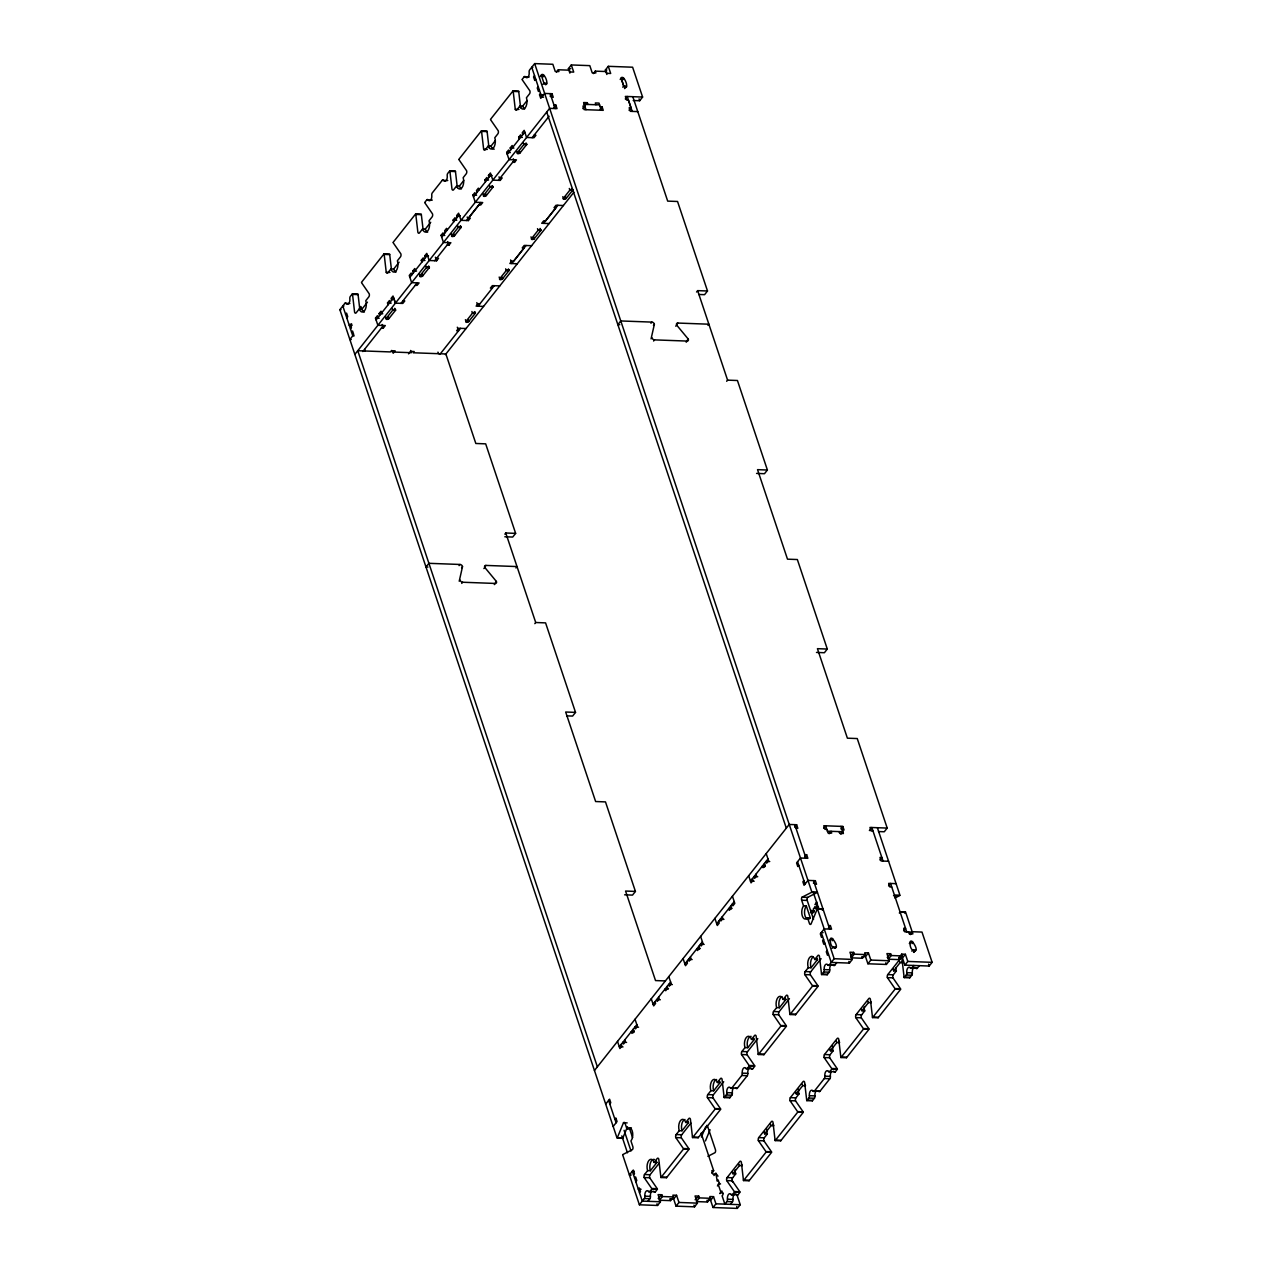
<?xml version="1.0" encoding="UTF-8"?>
<svg xmlns="http://www.w3.org/2000/svg" width="1272" height="1272" viewBox="0 0 1272 1272"><rect width="100%" height="100%" fill="white"/><g stroke="black" fill="none" stroke-linecap="round" stroke-linejoin="round"><path stroke-width="1.5" d="M459.208 581.24L462.515 566.612A2.178 1.51 38.4 0 0 459.987 564.466L428.903 563.321L425.977 567.01L427.933 567.089M651.073 338.877L654.38 324.249A2.178 1.51 38.4 0 0 651.852 322.102L620.768 320.957L617.842 324.646L619.798 324.71M627.176 1122.906L623.487 1122.763L617.333 1137.709L622.883 1137.915L627.494 1126.706M701.444 1137.009L705.674 1126.738M705.451 1140.952L710.078 1129.743M822.332 910.259L822.714 909.321L817.181 909.114L811.027 924.06A2.178 1.145 -87.9 0 1 809.453 923.504L807.545 917.828A7.25 3.8 -87.9 0 1 802.314 915.967A7.25 3.8 -87.9 0 1 803.554 905.903L801.662 900.226A2.178 1.145 -87.9 0 1 802.044 897.205L811.568 892.356L817.101 892.562L807.577 897.412L802.044 897.205M899.368 913.089L899.749 912.167L905.298 912.374L904.917 913.296M622.628 1138.345L617.079 1138.138L339.878 309.668L344.839 303.372A2.178 1.145 -87.9 0 1 346.159 303.404A4.341 2.29 -87.9 0 0 348.782 303.483A4.341 2.29 -87.9 0 0 349.832 298.777A2.178 1.145 -87.9 0 1 350.341 296.408L352.408 293.816L357.941 294.023A2.178 1.145 -87.9 0 1 358.084 294.595L359.738 308.889M361.439 282.4L384.033 253.859L389.582 254.066A2.178 1.145 -87.9 0 1 389.709 254.623L391.379 268.917M393.08 242.427L415.674 213.887L421.223 214.094A2.178 1.145 -87.9 0 1 421.35 214.666L423.02 228.96M424.721 202.471L426.772 199.879A2.178 1.145 -87.9 0 1 428.092 199.911A4.341 2.29 -87.9 0 0 430.715 199.974A4.341 2.29 -87.9 0 0 431.765 195.268A2.178 1.145 -87.9 0 1 432.273 192.915L442.227 180.338A2.178 1.145 -87.9 0 1 443.546 180.386A4.341 2.29 -87.9 0 0 446.186 180.449A4.341 2.29 -87.9 0 0 447.219 175.743A2.178 1.145 -87.9 0 1 447.744 173.389L449.795 170.798L455.344 170.989A2.178 1.145 -87.9 0 1 455.471 171.561L457.332 187.636M458.842 159.366L481.436 130.825L486.969 131.032A2.178 1.145 -87.9 0 1 487.112 131.588L488.973 147.679M490.467 119.409L513.061 90.868L518.61 91.059A2.178 1.145 -87.9 0 1 518.738 91.632L520.614 107.707M522.108 79.436L524.159 76.845A2.178 1.145 -87.9 0 1 525.479 76.877A4.341 2.29 -87.9 0 0 528.119 76.94A4.341 2.29 -87.9 0 0 529.152 72.234A2.178 1.145 -87.9 0 1 529.677 69.881L534.669 63.6L552.843 64.268L555.228 71.423L558.933 71.566L558.328 69.769L569.427 70.183L570.015 71.979L573.72 72.107L571.319 64.952L589.795 65.635L592.196 72.79L595.9 72.933L595.296 71.137L606.378 71.55L606.983 73.331L610.687 73.474L608.286 66.319L632.613 67.209L642.598 97.054L639.673 100.742L633.218 100.504M345.587 314.327L346.556 313.087L347.749 316.68L346.779 317.905M534.526 75.652L533.54 76.877L534.749 80.454L535.719 79.23M540.441 76.574C542.731 69.69 547.803 80.947 546.69 83.205A1.638 1.129 38.4 0 1 545.752 84.493A1.638 1.129 38.4 0 1 543.923 83.093L541.347 75.414M364.396 312.038A7.25 3.8 -87.9 0 1 362.043 309.017L359.26 308.921L356.176 312.817A2.178 1.145 -87.9 0 1 354.602 312.26L352.535 294.389A2.178 1.145 -87.9 0 0 352.408 293.816M396.037 272.081A7.25 3.8 -87.9 0 1 393.668 269.06L390.901 268.949L387.817 272.844A2.178 1.145 -87.9 0 1 386.243 272.288L384.176 254.416A2.178 1.145 -87.9 0 0 384.033 253.859M427.678 232.108A7.25 3.8 -87.9 0 1 425.309 229.087L422.543 228.992L419.458 232.887A2.178 1.145 -87.9 0 1 417.884 232.331L415.801 214.459A2.178 1.145 -87.9 0 0 415.674 213.887M461.418 188.828A7.25 3.8 -87.9 0 1 459.43 185.998L456.664 185.887L453.579 189.782A2.178 1.145 -87.9 0 1 452.005 189.226L449.922 171.354A2.178 1.145 -87.9 0 0 449.795 170.798M494.204 149.158A7.25 3.8 -87.9 0 1 491.072 146.026L488.289 145.93L485.204 149.826A2.178 1.145 -87.9 0 1 483.646 149.253L481.563 131.382A2.178 1.145 -87.9 0 0 481.436 130.825M524.684 108.899A7.25 3.8 -87.9 0 1 522.712 106.069L519.93 105.958L516.845 109.853A2.178 1.145 -87.9 0 1 515.271 109.297L513.204 91.425A2.178 1.145 -87.9 0 0 513.061 90.868M543.033 76.908L544.13 75.525M362.043 309.017L367.449 302.18M393.668 269.06L399.09 262.223M425.309 229.087L430.715 222.266M459.43 185.998L463.755 180.529M491.072 146.026L495.396 140.556M522.712 106.069L527.037 100.599M538.215 86.687L537.245 87.911L538.438 91.489L539.408 90.264M543.017 84.254L543.923 83.093L546.69 83.205L545.608 84.588M350.468 328.939L351.438 327.715L350.245 324.137L349.275 325.362L352.042 325.473M556.389 72.234L558.328 69.769M351.565 332.231L352.551 330.99L353.743 334.584L349.848 339.497L351.247 339.545M551.396 97.228L553.24 97.292L552.032 93.715L544.639 93.444L540.743 98.357L539.535 94.78L540.505 93.54M568.997 70.437L568.393 68.64L571.319 64.952M550.092 96.163L552.032 93.715M381.505 327.969L383.349 328.033L385.289 325.568L377.879 325.298L375.494 318.143L377.434 315.679L378.038 317.475M379.66 315.424L379.056 313.627L381.012 311.163L381.616 312.96M388.103 304.755L387.499 302.959L389.455 300.51L390.043 302.291M413.432 272.765L412.828 270.984L414.767 268.519L415.372 270.3M421.859 262.111L421.271 260.315L423.21 257.85L423.815 259.647M425.436 257.596L424.832 255.799L426.788 253.351L429.189 260.506L436.582 260.776L438.538 258.311L436.693 258.248M447.06 245.13L448.905 245.194L450.86 242.729L443.467 242.459L441.066 235.304L443.022 232.84L443.61 234.62M453.675 221.916L453.086 220.12L455.026 217.671L455.63 219.452M457.252 217.401L456.648 215.62L458.604 213.155L460.989 220.31L468.382 220.581L470.338 218.132L468.493 218.053L478.892 204.935L480.737 204.999L482.692 202.55L475.283 202.264L472.882 195.109L474.838 192.644L475.426 194.441M485.491 181.721L484.902 179.94L486.842 177.476L487.446 179.257M489.068 177.221L488.464 175.425L490.42 172.96L492.82 180.131L500.214 180.401L502.17 177.937L500.309 177.873M512.648 162.291L514.508 162.355L516.448 159.89L509.038 159.62L506.654 152.465L508.593 150.001L509.198 151.781M510.819 149.73L510.215 147.95L512.171 145.485L512.759 147.282M519.262 139.077L518.658 137.281L520.614 134.816L521.202 136.613M376.099 319.924L393.636 297.791L395.433 303.149L402.827 303.42L404.766 300.971L402.922 300.892M409.87 277.28L427.392 255.131M441.67 237.085L459.192 214.936M473.502 196.906L491.024 174.757M507.258 154.246L524.795 132.097M354.84 354.411L549.631 108.359L557.025 108.629L555.832 105.051L553.988 104.988M553.892 107.516L555.832 105.051M362.806 351.549L383.429 325.505M400.966 303.356L417.2 282.861M434.722 260.712L449.016 242.666M466.538 220.517L480.832 202.471M498.354 180.322L514.588 159.827M532.125 137.678L549.107 116.229M593.34 73.601L595.296 71.137M605.965 71.788L605.361 70.008L608.286 66.319M585.359 105.131L587.298 102.666L587.903 104.463M582.846 108.581L584.802 106.117L582.958 106.053L584.15 109.631L603.246 110.33L602.053 106.753L600.209 106.689M393.143 353.298L395.099 350.834L391.394 350.706L390.425 351.931L357.766 350.722L597.379 1066.826M620.227 79.516C622.517 72.631 627.605 83.92 626.524 86.146A1.638 1.129 38.4 0 1 625.538 87.434A1.638 1.129 38.4 0 1 623.709 86.035L621.134 78.355M622.994 79.611L623.916 78.451M600.098 109.217L602.053 106.753M408.55 353.87L410.49 351.406L414.195 351.533L413.225 352.773L445.868 353.966L475.823 443.483L485.681 443.849L515.637 533.365L512.711 537.054L504.825 536.768M622.787 87.196L623.709 86.035L626.524 86.146L624.568 88.595M625.299 98.946L627.239 96.481L632.232 111.395M629.052 110.282L630.992 107.818L628.4 100.059L626.555 99.995L625.347 96.418L642.598 97.054M439.873 354.395L460.496 328.351M494.252 285.691L478.034 306.202L476.825 302.625M499.737 278.727L506.272 270.523A1.638 0.811 -18.5 0 1 508.339 269.648A1.638 0.811 -18.5 0 1 509.007 270.618L502.504 278.822A1.638 0.811 -18.5 0 1 500.389 279.697A1.638 0.811 -18.5 0 1 499.737 278.727L499.18 277.042M526.067 245.496L511.789 263.543L510.597 259.965M543.605 223.363L557.883 205.317M465.409 319.685L465.981 321.371A1.638 0.811 -18.5 0 0 466.633 322.341A1.638 0.811 -18.5 0 0 468.748 321.466L475.283 313.278L474.679 311.592M530.996 236.846L531.569 238.532A1.638 0.811 -18.5 0 0 532.221 239.502A1.638 0.811 -18.5 0 0 534.335 238.627L540.854 230.439L540.155 228.419M445.423 354.602L573.91 192.231M459.081 565.627L459.987 564.466M650.946 323.247L651.852 322.102M461.593 567.773L462.515 566.612M653.458 325.394L654.38 324.249M461.736 583.403L462.642 582.242L495.253 583.451A2.178 1.51 38.4 0 0 496.366 581.431L484.791 567.439A2.178 1.51 38.4 0 1 485.92 565.42L517.004 566.565L515.907 567.948M653.601 341.023L654.508 339.878L687.103 341.071A2.178 1.51 38.4 0 0 688.232 339.052L676.656 325.075A2.178 1.51 38.4 0 1 677.785 323.056L708.87 324.201L707.963 325.346M504.857 534.145L505.779 533L515.637 533.365M696.547 292.019L697.644 290.636L707.502 290.986L677.547 201.485L667.689 201.119L632.788 96.688M484.998 566.581L485.92 565.42M676.863 324.201L677.785 323.056M483.885 568.584L484.791 567.439M675.75 326.22L676.656 325.075M707.502 290.986L704.577 294.675L698.662 294.468M495.46 582.576L496.366 581.431M687.325 340.212L688.232 339.052M494.331 584.595L495.253 583.451M686.196 342.232L687.103 341.071M534.812 623.662L535.719 622.517L545.577 622.883L575.532 712.384L572.607 716.072L566.692 715.866M726.678 381.298L727.584 380.137L737.442 380.503L767.398 470.02L764.472 473.709L756.586 473.423M575.532 712.384L565.674 712.018L595.63 801.535L605.488 801.901L635.428 891.418L632.518 895.106L624.632 894.82M767.398 470.02L757.54 469.654L787.495 559.171L797.353 559.537L827.293 649.038L824.383 652.727L816.497 652.441M594.453 1070.515L789.244 824.463L796.638 824.733L797.83 828.311L795.986 828.247M636.843 1024.628L619.321 1046.777L623.01 1046.92M653.077 1004.133L670.614 981.984M684.877 963.938L702.414 941.789M716.708 923.742L734.246 901.594M768.002 858.95L750.48 881.099L754.169 881.226M794.682 827.197L796.638 824.733M633.853 1030.924L631.914 1033.389L631.31 1031.608L634.092 1031.703L633.265 1029.143M667.625 988.28L665.669 990.745L665.081 988.948L667.848 989.059L667.021 986.484M699.441 948.085L697.485 950.55L696.897 948.753L699.664 948.864A1.638 0.811 -18.5 0 1 700.284 948.371M731.257 907.906L729.301 910.355L728.713 908.574L731.48 908.669A1.638 0.811 -18.5 0 1 731.988 908.256M765.013 865.246L763.073 867.711L762.469 865.914L765.235 866.025L764.44 867.043M633.281 1032.737L634.108 1031.703M699.266 949.373L698.837 946.304M823.652 828.263L825.608 825.798L828.008 832.953L831.697 833.096L831.093 831.3L829.153 833.764M605.695 1104.096L609.59 1099.167L610.783 1102.745L609.813 1103.985M804.715 857.185L806.671 854.72L807.863 858.298L800.47 858.028L796.574 862.957L797.783 866.534L798.752 865.294M840.903 828.899L842.859 826.434L844.052 830.012L842.207 829.948M614.901 1119.201L615.871 1117.961L617.063 1121.538L613.168 1126.467M803.84 880.51L802.87 881.75L804.063 885.328L807.958 880.399L815.352 880.685L816.56 884.263L814.7 884.183M840.856 834.193L842.811 831.745L827.404 831.173M813.412 883.134L815.352 880.685M869.396 830.568L871.829 827.5L883.054 861.064M816.894 902.118L814.939 904.567L816.799 904.646M810.471 912.644L811.282 911.611A1.638 0.811 -18.5 0 1 813.396 910.736A1.638 0.811 -18.5 0 1 814.048 911.722L813.237 912.74M818.564 907.238L814.859 907.095L813.237 909.146L814.048 911.722M813.842 910.943L811.886 913.407L810.693 909.83M827.293 649.038L817.435 648.672L847.391 738.189L857.249 738.555L887.204 828.072L884.279 831.761L878.523 831.554M879.89 859.952L881.83 857.487L879.986 857.423L881.178 861.001L888.603 861.271M828.438 928.051L830.378 925.587L831.57 929.164L824.192 928.894L820.297 933.807L821.489 937.4L822.459 936.16M633.52 1174.835L634.49 1173.611L633.297 1170.033L629.402 1174.946L631.246 1175.026M634.617 1178.126L635.587 1176.902L636.795 1180.48L635.809 1181.704M823.556 939.452L822.587 940.676L823.779 944.253L824.765 943.029M829.535 940.596L830.457 939.436A1.638 1.129 38.4 0 1 831.395 938.148A1.638 1.129 38.4 0 1 833.224 939.547C842.144 951.377 829.185 950.486 830.457 939.436L833.224 939.547L832.317 940.692M659.278 1163.101L650.072 1174.74A2.178 1.145 -87.9 0 0 649.69 1177.761L657.258 1188.7L651.709 1188.493L644.141 1177.554A2.178 1.145 -87.9 0 1 644.522 1174.533L647.607 1170.638A7.25 3.8 -87.9 0 1 648.847 1160.557A7.25 3.8 -87.9 0 1 654.094 1162.433L656.877 1162.529A7.25 3.8 -87.9 0 0 656.193 1161.05M654.094 1162.433L657.179 1158.538A2.178 1.145 -87.9 0 1 658.753 1159.094L660.836 1176.966A2.178 1.145 -87.9 0 0 660.963 1177.522L666.512 1177.729L689.106 1149.188L683.557 1148.982L660.963 1177.522M690.903 1123.128L681.697 1134.767A2.178 1.145 -87.9 0 0 681.331 1137.788L688.883 1148.727L683.35 1148.521L675.782 1137.581A2.178 1.145 -87.9 0 1 676.163 1134.56L679.248 1130.665A7.25 3.8 -87.9 0 1 680.488 1120.6A7.25 3.8 -87.9 0 1 685.735 1122.461L688.502 1122.572A7.25 3.8 -87.9 0 0 687.834 1121.077M685.735 1122.461L688.82 1118.565A2.178 1.145 -87.9 0 1 690.394 1119.137L692.461 1137.009A2.178 1.145 -87.9 0 0 692.604 1137.566L698.137 1137.772L720.731 1109.232L715.198 1109.025L692.604 1137.566M723.704 1081.725L713.338 1094.81A2.178 1.145 -87.9 0 0 712.956 1097.831L720.524 1108.771L714.975 1108.564L707.423 1097.625A2.178 1.145 -87.9 0 1 707.788 1094.604L710.873 1090.708A7.25 3.8 -87.9 0 1 712.129 1080.628A7.25 3.8 -87.9 0 1 717.376 1082.504L720.143 1082.599A7.25 3.8 -87.9 0 0 719.475 1081.121M717.376 1082.504L720.461 1078.608A2.178 1.145 -87.9 0 1 722.035 1079.165L724.102 1097.036A2.178 1.145 -87.9 0 0 724.229 1097.593L729.778 1097.8L731.829 1095.208A2.178 1.145 -87.9 0 0 732.354 1092.855A4.341 2.29 -87.9 0 1 733.388 1088.148M757.81 1038.62L747.459 1051.706A2.178 1.145 -87.9 0 0 747.077 1054.726L754.646 1065.666L749.097 1065.459L741.544 1054.52A2.178 1.145 -87.9 0 1 741.91 1051.499L744.995 1047.603A7.25 3.8 -87.9 0 1 746.251 1037.539A7.25 3.8 -87.9 0 1 751.498 1039.399L754.264 1039.494A7.25 3.8 -87.9 0 0 753.581 1038.016M751.498 1039.399L754.582 1035.503A2.178 1.145 -87.9 0 1 756.14 1036.06L758.223 1053.932A2.178 1.145 -87.9 0 0 758.351 1054.504L763.9 1054.711L786.494 1026.154L780.944 1025.963L758.351 1054.504M789.451 998.647L779.1 1011.733A2.178 1.145 -87.9 0 0 778.718 1014.754L786.287 1025.693L780.738 1025.502L773.169 1014.547A2.178 1.145 -87.9 0 1 773.551 1011.526L776.635 1007.631A7.25 3.8 -87.9 0 1 777.892 997.566A7.25 3.8 -87.9 0 1 783.123 999.442L785.905 999.538A7.25 3.8 -87.9 0 0 785.222 998.059M783.123 999.442L786.207 995.547A2.178 1.145 -87.9 0 1 787.781 996.103L789.864 1013.975A2.178 1.145 -87.9 0 0 789.992 1014.531L795.541 1014.738L818.135 986.198L812.585 985.991L789.992 1014.531M821.092 958.691L810.725 971.776A2.178 1.145 -87.9 0 0 810.359 974.797L817.928 985.736L812.379 985.53L804.81 974.591A2.178 1.145 -87.9 0 1 805.192 971.569L808.277 967.674A7.25 3.8 -87.9 0 1 809.517 957.609A7.25 3.8 -87.9 0 1 814.764 959.47L817.53 959.565A7.25 3.8 -87.9 0 0 816.863 958.086M814.764 959.47L817.848 955.574A2.178 1.145 -87.9 0 1 819.422 956.131L821.505 974.002A2.178 1.145 -87.9 0 0 821.633 974.575L827.182 974.781L829.233 972.174A2.178 1.145 -87.9 0 0 829.742 969.821A4.341 2.29 -87.9 0 1 831.077 964.796M647.607 1170.638L650.374 1170.733L656.877 1162.529M679.248 1130.665L682.015 1130.776L688.502 1122.572M710.873 1090.708L713.656 1090.804L720.143 1082.599M744.995 1047.603L747.777 1047.699L754.264 1039.494M776.635 1007.631L779.402 1007.742L785.905 999.538M808.277 967.674L811.043 967.769L817.53 959.565M827.261 950.486L826.275 951.71L827.484 955.304L828.454 954.064M832.111 948.276L833.017 947.115M639.514 1192.738L640.484 1191.514L639.291 1187.937L638.306 1189.161L641.088 1189.272M834.877 948.371L835.799 947.227M888.587 885.916L890.543 883.452L906.761 931.931M622.644 1154.753L639.387 1204.791L644.363 1198.51A2.178 1.145 -87.9 0 0 644.872 1196.157A4.341 2.29 -87.9 0 1 645.922 1191.451A4.341 2.29 -87.9 0 1 648.545 1191.514A2.178 1.145 -87.9 0 0 649.865 1191.546L651.916 1188.954L657.465 1189.161L655.414 1191.753A2.178 1.145 -87.9 0 1 654.094 1191.721A4.341 2.29 -87.9 0 0 653.665 1191.244M724.229 1097.593L726.296 1095.001A2.178 1.145 -87.9 0 0 726.805 1092.648A4.341 2.29 -87.9 0 1 727.838 1087.942A4.341 2.29 -87.9 0 1 730.478 1088.005A2.178 1.145 -87.9 0 0 731.798 1088.053L741.751 1075.476A2.178 1.145 -87.9 0 0 742.276 1073.123A4.341 2.29 -87.9 0 1 743.309 1068.416A4.341 2.29 -87.9 0 1 745.948 1068.48A2.178 1.145 -87.9 0 0 747.268 1068.512L749.319 1065.92L754.853 1066.127L752.801 1068.718A2.178 1.145 -87.9 0 1 751.482 1068.687A4.341 2.29 -87.9 0 0 748.858 1068.623A4.341 2.29 -87.9 0 0 747.809 1073.33A2.178 1.145 -87.9 0 1 747.3 1075.683L737.347 1088.244A2.178 1.145 -87.9 0 1 736.027 1088.212A4.341 2.29 -87.9 0 0 735.439 1087.624M821.633 974.575L823.684 971.983A2.178 1.145 -87.9 0 0 824.208 969.614A4.341 2.29 -87.9 0 1 825.242 964.907A4.341 2.29 -87.9 0 1 827.881 964.987A2.178 1.145 -87.9 0 0 829.185 965.019L834.162 958.722L852.335 959.406L849.95 952.235L853.639 952.378L854.243 954.159L851.318 957.848L850.714 956.067L853.639 952.378M647.846 1201.309L649.897 1198.717A2.178 1.145 -87.9 0 0 650.421 1196.364A4.341 2.29 -87.9 0 1 651.916 1191.196M833.144 964.844A4.341 2.29 -87.9 0 1 833.414 965.194A2.178 1.145 -87.9 0 0 834.734 965.225L836.785 962.618M658.165 1198.415L661.774 1194.742L662.378 1196.539L659.452 1200.227L670.551 1200.641L673.46 1196.936L672.872 1195.155L676.561 1195.283L678.962 1202.453L676.036 1206.142L673.635 1198.987L676.561 1195.283M639.387 1204.791L657.56 1205.458L660.47 1201.77L658.085 1194.615L661.774 1194.742M823.111 932.646L821.267 932.583L831.252 962.427L849.426 963.095L852.335 959.406M851.318 957.848L862.416 958.261L865.326 954.572L864.737 952.776L868.426 952.919L870.827 960.074L867.902 963.779L865.501 956.608L868.426 952.919M711.732 1173.182L713.672 1170.717L701.111 1133.161M903.597 930.818L905.537 928.353L903.692 928.29L904.885 931.867L912.31 932.138L910.37 934.602M713.926 1175.535L715.882 1173.07L717.201 1181.163L718.171 1179.939L719.364 1183.517L717.424 1185.981M695.132 1199.766L698.741 1196.109L699.346 1197.89L696.42 1201.595L707.502 1201.992L710.428 1198.303L709.84 1196.523L713.528 1196.65L715.929 1203.805L713.004 1207.51L710.603 1200.339L713.528 1196.65M887.22 957.403L890.607 953.73L891.211 955.526L888.285 959.215L899.368 959.629L902.293 955.94L901.705 954.143L905.394 954.286L907.795 961.441L904.869 965.13L902.468 957.975L905.394 954.286M676.036 1206.142L694.528 1206.826L697.438 1203.137L695.053 1195.966L698.741 1196.109M867.902 963.779L886.393 964.446L889.303 960.758L886.918 953.603L890.607 953.73M910.196 934.173L912.135 931.708L921.993 932.074L932.122 962.332L929.196 966.036L904.869 965.13M909.321 943.538L910.227 942.377A1.638 1.129 38.4 0 1 911.165 941.089A1.638 1.129 38.4 0 1 913.01 942.473C921.962 954.572 908.764 953.157 910.227 942.377L913.026 942.473L912.088 943.633M898.779 957.832L901.705 954.143M735.168 1169.938A7.25 3.8 -87.9 0 0 735.725 1173.881L732.64 1177.777A2.178 1.145 -87.9 0 0 732.275 1180.798L739.843 1191.737L734.294 1191.53L726.725 1180.591A2.178 1.145 -87.9 0 1 727.107 1177.57L739.763 1161.574A2.178 1.145 -87.9 0 1 741.338 1162.131L743.42 1180.003A2.178 1.145 -87.9 0 0 743.548 1180.575L749.081 1180.782L771.691 1152.225L766.142 1152.034L743.548 1180.575M766.841 1129.234A7.25 3.8 -87.9 0 0 767.366 1133.909L764.281 1137.804A2.178 1.145 -87.9 0 0 763.916 1140.825L771.468 1151.78L765.935 1151.573L758.366 1140.634A2.178 1.145 -87.9 0 1 758.732 1137.613L771.404 1121.618A2.178 1.145 -87.9 0 1 772.979 1122.174L775.046 1140.046A2.178 1.145 -87.9 0 0 775.173 1140.602L780.722 1140.809L803.316 1112.269L797.783 1112.062L775.173 1140.602M798.466 1089.277A7.25 3.8 -87.9 0 0 799.007 1093.952L795.922 1097.847A2.178 1.145 -87.9 0 0 795.541 1100.868L803.109 1111.808L797.56 1111.601L790.007 1100.662A2.178 1.145 -87.9 0 1 790.373 1097.641L803.03 1081.645A2.178 1.145 -87.9 0 1 804.604 1082.202L806.687 1100.073A2.178 1.145 -87.9 0 0 806.814 1100.646L812.363 1100.852L814.414 1098.245A2.178 1.145 -87.9 0 0 814.939 1095.892A4.341 2.29 -87.9 0 1 816.433 1090.74M832.588 1046.172A7.25 3.8 -87.9 0 0 833.128 1050.847L830.044 1054.742A2.178 1.145 -87.9 0 0 829.662 1057.763L837.23 1068.703L831.681 1068.496L824.113 1057.557A2.178 1.145 -87.9 0 1 824.495 1054.536L837.151 1038.54A2.178 1.145 -87.9 0 1 838.725 1039.113L840.808 1056.984A2.178 1.145 -87.9 0 0 840.935 1057.541L846.484 1057.747L869.078 1029.207L863.529 1029L840.935 1057.541M864.197 1006.947A7.25 3.8 -87.9 0 0 864.753 1010.89L861.669 1014.786A2.178 1.145 -87.9 0 0 861.303 1017.807L868.871 1028.746L863.322 1028.539L855.754 1017.6A2.178 1.145 -87.9 0 1 856.136 1014.579L868.792 998.584A2.178 1.145 -87.9 0 1 870.366 999.14L872.449 1017.012A2.178 1.145 -87.9 0 0 872.576 1017.584L878.125 1017.775L900.719 989.234L895.17 989.028L872.576 1017.584M895.838 967.722A7.25 3.8 -87.9 0 0 896.394 970.918L893.31 974.813A2.178 1.145 -87.9 0 0 892.944 977.834L900.497 988.773L894.963 988.567L887.395 977.627A2.178 1.145 -87.9 0 1 887.761 974.606L900.433 958.611A2.178 1.145 -87.9 0 1 902.007 959.183L904.074 977.055A2.178 1.145 -87.9 0 0 904.217 977.612L909.75 977.818L911.817 975.227A2.178 1.145 -87.9 0 0 912.326 972.873A4.341 2.29 -87.9 0 1 913.36 968.167A4.341 2.29 -87.9 0 1 915.999 968.231A2.178 1.145 -87.9 0 0 917.319 968.262L919.37 965.671M735.725 1173.881L732.958 1173.77L739.445 1165.581L742.228 1165.677A7.25 3.8 -87.9 0 0 741.544 1164.198M767.366 1133.909L764.599 1133.813L771.086 1125.609L773.853 1125.72A7.25 3.8 -87.9 0 0 773.185 1124.225M799.007 1093.952L796.224 1093.841L802.727 1085.652L805.494 1085.747A7.25 3.8 -87.9 0 0 804.826 1084.269M833.128 1050.847L830.346 1050.752L836.849 1042.547L839.615 1042.643A7.25 3.8 -87.9 0 0 838.948 1041.164M864.753 1010.89L861.987 1010.779L868.474 1002.574L871.256 1002.686A7.25 3.8 -87.9 0 0 870.843 1001.668M896.394 970.918L893.628 970.822L900.115 962.618L902.897 962.713A7.25 3.8 -87.9 0 0 902.214 961.235M719.92 1193.438L721.86 1190.974L723.068 1194.551L722.083 1195.791L724.881 1204.139L726.932 1201.547A2.178 1.145 -87.9 0 0 727.457 1199.194A4.341 2.29 -87.9 0 1 728.49 1194.487A4.341 2.29 -87.9 0 1 731.13 1194.551A2.178 1.145 -87.9 0 0 732.449 1194.583L734.5 1191.991L740.05 1192.198L737.999 1194.79A2.178 1.145 -87.9 0 1 736.679 1194.758A4.341 2.29 -87.9 0 0 734.039 1194.694A4.341 2.29 -87.9 0 0 733.006 1199.401A2.178 1.145 -87.9 0 1 732.481 1201.754L730.43 1204.346M720.032 1193.581L720.938 1192.421L718.362 1184.741A1.638 1.129 38.4 0 1 720.54 1183.994M911.897 951.218L912.803 950.057M913.582 952.394L915.522 949.946L912.755 949.834M720.938 1192.421L723.164 1193.216M914.107 951.997L915.57 950.152M806.814 1100.646L808.865 1098.054A2.178 1.145 -87.9 0 0 809.39 1095.701A4.341 2.29 -87.9 0 1 810.423 1090.994A4.341 2.29 -87.9 0 1 813.062 1091.058A2.178 1.145 -87.9 0 0 814.382 1091.09L824.336 1078.513A2.178 1.145 -87.9 0 0 824.844 1076.16A4.341 2.29 -87.9 0 1 825.894 1071.453A4.341 2.29 -87.9 0 1 828.517 1071.517A2.178 1.145 -87.9 0 0 829.837 1071.565L831.888 1068.957L837.437 1069.164L835.386 1071.755A2.178 1.145 -87.9 0 1 834.066 1071.724A4.341 2.29 -87.9 0 0 833.637 1071.247M904.217 977.612L906.268 975.02A2.178 1.145 -87.9 0 0 906.777 972.667A4.341 2.29 -87.9 0 1 907.826 967.96A4.341 2.29 -87.9 0 1 910.45 968.024A2.178 1.145 -87.9 0 0 911.77 968.056L913.821 965.464M818.182 1090.788A4.341 2.29 -87.9 0 1 818.612 1091.265A2.178 1.145 -87.9 0 0 819.931 1091.297L829.885 1078.72A2.178 1.145 -87.9 0 0 830.393 1076.366A4.341 2.29 -87.9 0 1 831.427 1071.66M713.004 1207.51L737.331 1208.4L740.256 1204.711L737.092 1195.251M893.548 895.695L899.686 895.599L894.932 898.032M622.946 1154.483L632.47 1149.618A2.178 1.145 -87.9 0 0 632.836 1146.597L630.944 1140.936A7.25 3.8 -87.9 0 0 632.2 1130.856A7.25 3.8 -87.9 0 0 626.953 1128.995L625.061 1123.319A2.178 1.145 -87.9 0 0 623.487 1122.763M707.9 1156.312L715.055 1152.655A2.178 1.145 -87.9 0 0 715.421 1149.634L707.63 1126.372A2.178 1.145 -87.9 0 0 706.58 1125.45M532.873 67.337L531.744 67.289L541.729 97.133L543.573 97.197M568.393 68.64L570.715 68.72M605.361 70.008L606.887 70.055M541.411 75.636L544.193 75.732M624.027 78.673L621.245 78.578L623.741 86.035M524.159 76.845L529.184 77.02M513.204 91.425L518.738 91.632M539.535 94.78L543.239 94.907M587.298 102.666L583.61 102.539L585.979 109.694M584.182 104.32L599.589 104.892M630.992 107.818L629.147 107.754L630.34 111.332L637.781 111.602M515.271 109.297L518.976 109.44M481.563 131.382L487.112 131.588M534.081 135.214L535.925 135.293L533.986 137.742L526.576 137.471L524.175 130.316L522.236 132.765L522.824 134.562M518.658 137.281L522.363 137.424M510.215 147.95L513.92 148.077M483.646 149.253L487.335 149.396M506.654 152.465L510.342 152.592M449.922 171.354L455.471 171.561M488.464 175.425L492.169 175.552M484.902 179.94L488.591 180.067M442.227 180.338L447.776 180.544M472.882 195.109L476.587 195.252M426.772 199.879L432.321 200.086M563.432 205.523L556.007 205.237L554.051 207.702L555.896 207.765L545.529 220.899L543.685 220.835L541.729 223.284L549.154 223.554M456.648 215.62L460.353 215.747M415.801 214.459L421.35 214.666M453.086 220.12L456.775 220.263M441.066 235.304L444.771 235.431M534.367 238.627L531.601 238.532L538.088 230.327A1.638 0.811 -18.5 0 1 540.171 229.453A1.638 0.811 -18.5 0 1 540.838 230.423L538.088 230.327L537.5 228.642M531.617 245.703L524.191 245.432L522.251 247.897L524.096 247.96L513.697 261.078L511.853 261.014L509.897 263.479L517.338 263.749M384.176 254.416L389.709 254.623M424.832 255.799L428.537 255.942M421.271 260.315L424.959 260.458M412.828 270.984L416.516 271.111M386.243 272.288L389.948 272.431M499.785 278.727L502.551 278.822M499.801 285.898L492.375 285.628L490.42 288.076L492.264 288.156M415.26 285.31L417.105 285.389L419.06 282.925L411.651 282.654L409.25 275.483L411.206 273.035L411.794 274.816M352.535 294.389L358.084 294.595M479.926 303.738L478.081 303.674L476.141 306.123L483.567 306.409M387.499 302.959L391.204 303.102M344.839 303.372L349.848 303.547M343.933 306.011L342.804 305.964L352.773 335.808L354.173 335.856M359.833 306.6L360.978 306.647L362.027 309.78M339.878 309.668L341.007 309.7M379.056 313.627L382.761 313.771M468.78 321.466L466.013 321.371L472.5 313.166A1.638 0.811 -18.5 0 1 474.583 312.292A1.638 0.811 -18.5 0 1 475.235 313.278L472.5 313.166L471.912 311.497M375.494 318.143L379.183 318.27M466.045 328.542L458.604 328.271L456.664 330.736L458.508 330.8L457.316 327.222M842.859 826.434L823.763 825.735L824.956 829.312L826.8 829.376M887.204 828.072L869.953 827.436L871.145 831.014L872.99 831.077M804.826 854.657L806.671 854.72M769.735 861.542L766.046 861.414L766.634 863.195L768.59 860.731L766.189 853.576M757.73 876.726L754.026 876.583L754.63 878.38L756.57 875.915L755.981 874.118M896.092 883.658L888.667 883.372L889.859 886.966L891.72 887.029M817.403 892.276L811.87 892.069L534.669 63.6M894.454 895.122L899.988 895.313L877.362 827.706M635.428 891.418L625.57 891.052L655.525 980.569L665.383 980.935M801.662 900.226L807.211 900.433L813.539 919.338M803.554 905.903L806.337 905.998L810.328 917.939A7.25 3.8 -87.9 0 1 808.992 919.02M822.968 908.892L817.419 908.685L834.162 958.722M900.004 911.738L905.553 911.944L912.883 933.934L909.194 933.791L908.59 931.994M807.545 917.828L810.328 917.939M723.959 919.37L720.27 919.227L720.858 921.023L722.814 918.559L722.21 916.778M828.533 925.523L830.378 925.587M832.953 946.893L835.72 947.004M704.163 944.381L700.459 944.253L701.063 946.034L703.003 943.586L700.618 936.415M854.243 954.159L865.326 954.572M891.211 955.526L902.293 955.94M862.973 956.512L865.501 956.608M899.924 957.88L902.468 957.975M870.827 960.074L889.303 960.758M907.795 961.441L932.122 962.332M692.143 959.565L688.454 959.422L689.058 961.219L690.998 958.754L690.394 956.957M827.881 964.987L834.734 965.225M910.45 968.024L917.319 968.262M824.208 969.614L829.742 969.821M906.777 972.667L912.326 972.873M823.684 971.983L829.233 972.174M906.268 975.02L911.817 975.227M805.192 971.569L810.725 971.776M887.761 974.606L893.31 974.813M821.505 974.002L827.038 974.209A2.178 1.145 -87.9 0 0 827.182 974.781M904.074 977.055L909.623 977.246A2.178 1.145 -87.9 0 0 909.75 977.818M804.81 974.591L810.359 974.797M887.395 977.627L892.944 977.834M672.347 984.576L668.643 984.433L669.247 986.229L671.203 983.765L668.802 976.61M660.327 999.744L656.638 999.617L657.242 1001.398L659.182 998.949L658.578 997.153M773.551 1011.526L779.1 1011.733M856.136 1014.579L861.669 1014.786M789.864 1013.975L795.413 1014.182A2.178 1.145 -87.9 0 0 795.541 1014.738M872.449 1017.012L877.982 1017.218A2.178 1.145 -87.9 0 0 878.125 1017.775M773.169 1014.547L778.718 1014.754M855.754 1017.6L861.303 1017.807M638.576 1027.219L634.887 1027.092L635.491 1028.873L637.431 1026.425L635.03 1019.254M626.571 1042.404L622.867 1042.261L623.471 1044.058L625.427 1041.593L624.822 1039.796M741.91 1051.499L747.459 1051.706M824.495 1054.536L830.044 1054.742M758.223 1053.932L763.772 1054.138A2.178 1.145 -87.9 0 0 763.9 1054.711M840.808 1056.984L846.357 1057.175A2.178 1.145 -87.9 0 0 846.484 1057.747M741.544 1054.52L747.077 1054.726M824.113 1057.557L829.662 1057.763M745.948 1068.48L752.801 1068.718M828.517 1071.517L835.386 1071.755M742.276 1073.123L747.809 1073.33M824.844 1076.16L830.393 1076.366M741.751 1075.476L747.3 1075.683M824.336 1078.513L829.885 1078.72M730.478 1088.005L737.347 1088.244M813.062 1091.058L819.931 1091.297M726.805 1092.648L732.354 1092.855M809.39 1095.701L814.939 1095.892M726.296 1095.001L731.829 1095.208M808.865 1098.054L814.414 1098.245M707.788 1094.604L713.338 1094.81M790.373 1097.641L795.922 1097.847M724.102 1097.036L729.651 1097.243A2.178 1.145 -87.9 0 0 729.778 1097.8M806.687 1100.073L812.236 1100.28A2.178 1.145 -87.9 0 0 812.363 1100.852M707.423 1097.625L712.956 1097.831M790.007 1100.662L795.541 1100.868M626.953 1128.995L629.72 1129.091A7.25 3.8 -87.9 0 1 631.437 1127.882M676.163 1134.56L681.697 1134.767M758.732 1137.613L764.281 1137.804M692.461 1137.009L698.01 1137.2A2.178 1.145 -87.9 0 0 698.137 1137.772M775.046 1140.046L780.595 1140.253A2.178 1.145 -87.9 0 0 780.722 1140.809M675.782 1137.581L681.331 1137.788M758.366 1140.634L763.916 1140.825M713.672 1170.717L711.827 1170.653L713.02 1174.231L716.724 1174.374L718.012 1176.187M634.172 1171.337L632.327 1171.258L642.296 1201.102L660.47 1201.77M644.522 1174.533L650.072 1174.74M727.107 1177.57L732.64 1177.777M660.836 1176.966L666.369 1177.172A2.178 1.145 -87.9 0 0 666.512 1177.729M743.42 1180.003L748.954 1180.209A2.178 1.145 -87.9 0 0 749.081 1180.782M644.141 1177.554L649.69 1177.761M726.725 1180.591L732.275 1180.798M648.545 1191.514L655.414 1191.753M731.13 1194.551L737.999 1194.79M662.378 1196.539L673.46 1196.936M699.346 1197.89L710.428 1198.303M644.872 1196.157L650.421 1196.364M727.457 1199.194L733.006 1199.401M670.408 1198.86L673.635 1198.987M707.836 1200.243L710.603 1200.339M644.363 1198.51L649.897 1198.717M726.932 1201.547L732.481 1201.754M678.962 1202.453L697.438 1203.137M715.929 1203.805L740.256 1204.711M522.315 79.898L529.883 90.837A2.178 1.145 -87.9 0 1 529.518 93.858L526.433 97.753A7.25 3.8 -87.9 0 1 525.177 107.834A7.25 3.8 -87.9 0 1 519.93 105.958M490.69 119.87L498.242 130.809A2.178 1.145 -87.9 0 1 497.877 133.83L494.792 137.726A7.25 3.8 -87.9 0 1 493.536 147.791A7.25 3.8 -87.9 0 1 488.289 145.93M459.049 159.827L466.617 170.766A2.178 1.145 -87.9 0 1 466.236 173.787L463.151 177.683A7.25 3.8 -87.9 0 1 461.895 187.763A7.25 3.8 -87.9 0 1 456.664 185.887M424.928 202.932L432.496 213.871A2.178 1.145 -87.9 0 1 432.114 216.892L429.03 220.787A7.25 3.8 -87.9 0 1 427.79 230.852A7.25 3.8 -87.9 0 1 422.543 228.992M393.286 242.888L400.855 253.844A2.178 1.145 -87.9 0 1 400.473 256.865L397.389 260.76A7.25 3.8 -87.9 0 1 396.149 270.825A7.25 3.8 -87.9 0 1 390.901 268.949M361.661 282.861L369.214 293.8A2.178 1.145 -87.9 0 1 368.848 296.821L365.764 300.717A7.25 3.8 -87.9 0 1 364.507 310.781A7.25 3.8 -87.9 0 1 359.26 308.921M639.053 98.866L639.673 100.742M928.576 964.144L929.196 966.036M697.644 290.636L727.584 380.137M606.108 72.234L606.855 74.476M898.811 957.943L899.368 959.629M887.681 957.434L888.015 958.436M601.386 110.266L599.001 103.096L595.312 102.968L595.916 104.749M840.999 826.371L843.4 833.526L839.711 833.399L839.107 831.602M885.821 962.777L886.393 964.446M569.14 70.882L569.888 73.124M861.844 956.592L862.416 958.261M848.853 961.409L849.426 963.095M550.172 93.635L555.164 108.565M794.793 824.669L806.019 858.234M813.508 880.606L829.726 929.101M813.047 891.64L818.691 908.542M816.211 902.85L817.403 906.427L815.463 908.892L814.859 907.095M546.722 112.047L786.319 828.152M797.56 861.716L805.033 884.104M572.066 188.558L572.639 190.244L566.135 198.448A1.638 0.811 -18.5 0 1 564.021 199.306A1.638 0.811 -18.5 0 1 563.369 198.337L562.812 196.667M569.3 188.463L569.856 190.132L563.369 198.337L566.183 198.448L565.579 196.763M526.052 142.973L526.608 144.642L520.105 152.847A1.638 0.811 -18.5 0 1 518.006 153.721A1.638 0.811 -18.5 0 1 517.354 152.751L516.782 151.066M523.285 142.862L523.841 144.547L517.338 152.751L520.105 152.847L519.564 151.177M764.424 863.465L765.14 865.691M513.3 158.777L514.508 162.355M752.404 878.634L753.008 880.431L751.052 882.879L748.667 875.724M533.779 236.958L534.335 238.627M499.022 176.824L500.214 180.401M732.433 896.235L734.818 903.39L732.879 905.855L732.275 904.058M492.296 185.617L492.852 187.302L486.349 195.506A1.638 0.811 -18.5 0 1 484.235 196.381A1.638 0.811 -18.5 0 1 483.583 195.395L483.026 193.726M489.513 185.521L490.086 187.191L483.567 195.395L486.349 195.506L485.793 193.821M730.653 906.109L731.495 908.669M508.434 268.949L509.007 270.618L506.272 270.523L505.668 268.837M479.003 189.926L478.399 188.129L476.459 190.593L477.048 192.39M718.648 921.278L719.237 923.074L717.297 925.539L714.896 918.368M501.947 277.137L502.504 278.822M467.19 217.003L468.382 220.581M460.464 225.812L461.021 227.497L454.533 235.686A1.638 0.811 -18.5 0 1 452.419 236.56A1.638 0.811 -18.5 0 1 451.751 235.59L451.083 233.571M457.682 225.716L458.254 227.386L451.751 235.59L454.533 235.686L453.961 234.016M447.188 230.121L446.583 228.324L444.643 230.789L445.232 232.585M447.712 241.616L448.905 245.194M686.832 961.473L687.421 963.27L685.481 965.718L683.08 958.563M468.191 319.797L468.748 321.466M435.39 257.198L436.582 260.776M428.664 266.007L429.221 267.677L422.717 275.881A1.638 0.811 -18.5 0 1 420.603 276.755A1.638 0.811 -18.5 0 1 419.951 275.786L419.394 274.1M732.036 1180.114L732.672 1182.006M425.882 265.896L426.454 267.581L419.935 275.786L422.717 275.881L422.161 274.211M736.711 1206.508L737.331 1208.4M505.779 533L535.719 622.517M437.95 352.137L438.474 353.695M655.016 1001.668L655.605 1003.449L653.665 1005.913L651.264 998.759M706.946 1200.323L707.502 1201.992M395.417 303.149L393.016 295.994L391.076 298.459L391.681 300.24M410.633 350.468L411.381 352.71L392.285 351.994L391.76 350.436M394.781 308.317L395.465 310.336L388.946 318.541A1.638 0.811 -18.5 0 1 386.847 319.399A1.638 0.811 -18.5 0 1 386.195 318.429L385.623 316.76M693.956 1205.141L694.528 1206.826M392.126 308.555L392.682 310.225L386.179 318.429L388.946 318.541L388.405 316.855M382.141 324.455L383.349 328.033M621.245 1044.312L621.849 1046.109L619.909 1048.573L617.508 1041.402M669.947 1198.844L670.551 1200.641M658.848 1198.431L659.421 1200.116M656.988 1203.789L657.56 1205.458M629.72 1129.091L632.582 1137.629M364.635 349.434L365.159 350.993M624.091 1130.315L631.007 1150.985M351.47 323.724L351.756 324.567M621.801 1135.88L627.462 1152.798M608.604 1100.391L616.093 1122.779M738.778 1164.087A7.25 3.8 -87.9 0 1 739.445 1165.581M732.958 1173.77A7.25 3.8 -87.9 0 1 732.529 1171.973M770.419 1124.13A7.25 3.8 -87.9 0 1 771.086 1125.609M764.599 1133.813A7.25 3.8 -87.9 0 1 764.17 1132.016M802.044 1084.157A7.25 3.8 -87.9 0 1 802.727 1085.652M796.224 1093.841A7.25 3.8 -87.9 0 1 795.811 1092.044M836.165 1041.053A7.25 3.8 -87.9 0 1 836.849 1042.547M830.346 1050.752A7.25 3.8 -87.9 0 1 829.932 1048.939M867.806 1001.096A7.25 3.8 -87.9 0 1 868.474 1002.574M861.987 1010.779A7.25 3.8 -87.9 0 1 861.557 1008.982M899.447 961.139A7.25 3.8 -87.9 0 1 900.115 962.618M893.628 970.822A7.25 3.8 -87.9 0 1 893.198 969.01M654.508 339.878A2.178 1.51 38.4 0 1 651.995 337.716M462.642 582.242A2.178 1.51 38.4 0 1 460.13 580.096M667.927 988.964A1.638 0.811 -18.5 0 1 668.484 988.551M807.211 900.433A2.178 1.145 -87.9 0 1 807.577 897.412M807.45 919.084A7.25 3.8 -87.9 0 1 804.572 913.471A7.25 3.8 -87.9 0 1 806.337 905.998M650.374 1170.733A7.25 3.8 -87.9 0 1 650.533 1162.688A7.25 3.8 -87.9 0 1 654.508 1159.508M682.015 1130.776A7.25 3.8 -87.9 0 1 684.972 1119.487M713.656 1090.804A7.25 3.8 -87.9 0 1 716.613 1079.515M747.777 1047.699A7.25 3.8 -87.9 0 1 747.713 1040.305A7.25 3.8 -87.9 0 1 751.116 1036.362M779.402 1007.742A7.25 3.8 -87.9 0 1 781.994 996.58M811.043 967.769A7.25 3.8 -87.9 0 1 813.269 956.814M526.592 144.642L523.826 144.547A1.638 0.811 -18.5 0 1 525.956 143.672A1.638 0.811 -18.5 0 1 526.608 144.642M492.836 187.302L490.07 187.191A1.638 0.811 -18.5 0 1 492.2 186.332A1.638 0.811 -18.5 0 1 492.852 187.302M572.67 190.244L569.904 190.132A1.638 0.811 -18.5 0 1 571.971 189.274A1.638 0.811 -18.5 0 1 572.639 190.244M461.021 227.497L458.254 227.386A1.638 0.811 -18.5 0 1 460.369 226.511A1.638 0.811 -18.5 0 1 461.021 227.497M429.205 267.677L426.438 267.581A1.638 0.811 -18.5 0 1 428.569 266.707A1.638 0.811 -18.5 0 1 429.221 267.677M395.449 310.336L392.666 310.225A1.638 0.811 -18.5 0 1 394.797 309.35A1.638 0.811 -18.5 0 1 395.465 310.336"/></g></svg>
